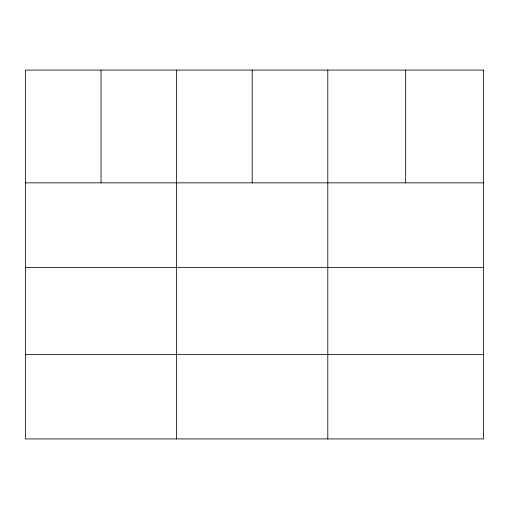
<?xml version="1.0" encoding="UTF-8"?>
<svg xmlns="http://www.w3.org/2000/svg" width="509" height="509" viewBox="0 0 509 509"><rect width="100%" height="100%" fill="white"/><g stroke="black" fill="none" stroke-linecap="round" stroke-linejoin="round"><path stroke-width="0.76" d="M25.45 182.852L483.55 182.852M25.45 267.359L483.55 267.359M25.45 354.423L483.55 354.423M405.673 70.07L405.673 182.852M327.796 70.07L327.796 438.93M252.209 70.07L252.209 182.852M176.623 70.07L176.623 438.93M101.037 70.07L101.037 182.852M483.55 70.07L25.45 70.07L25.45 438.93L483.55 438.93L483.55 70.07"/></g></svg>
